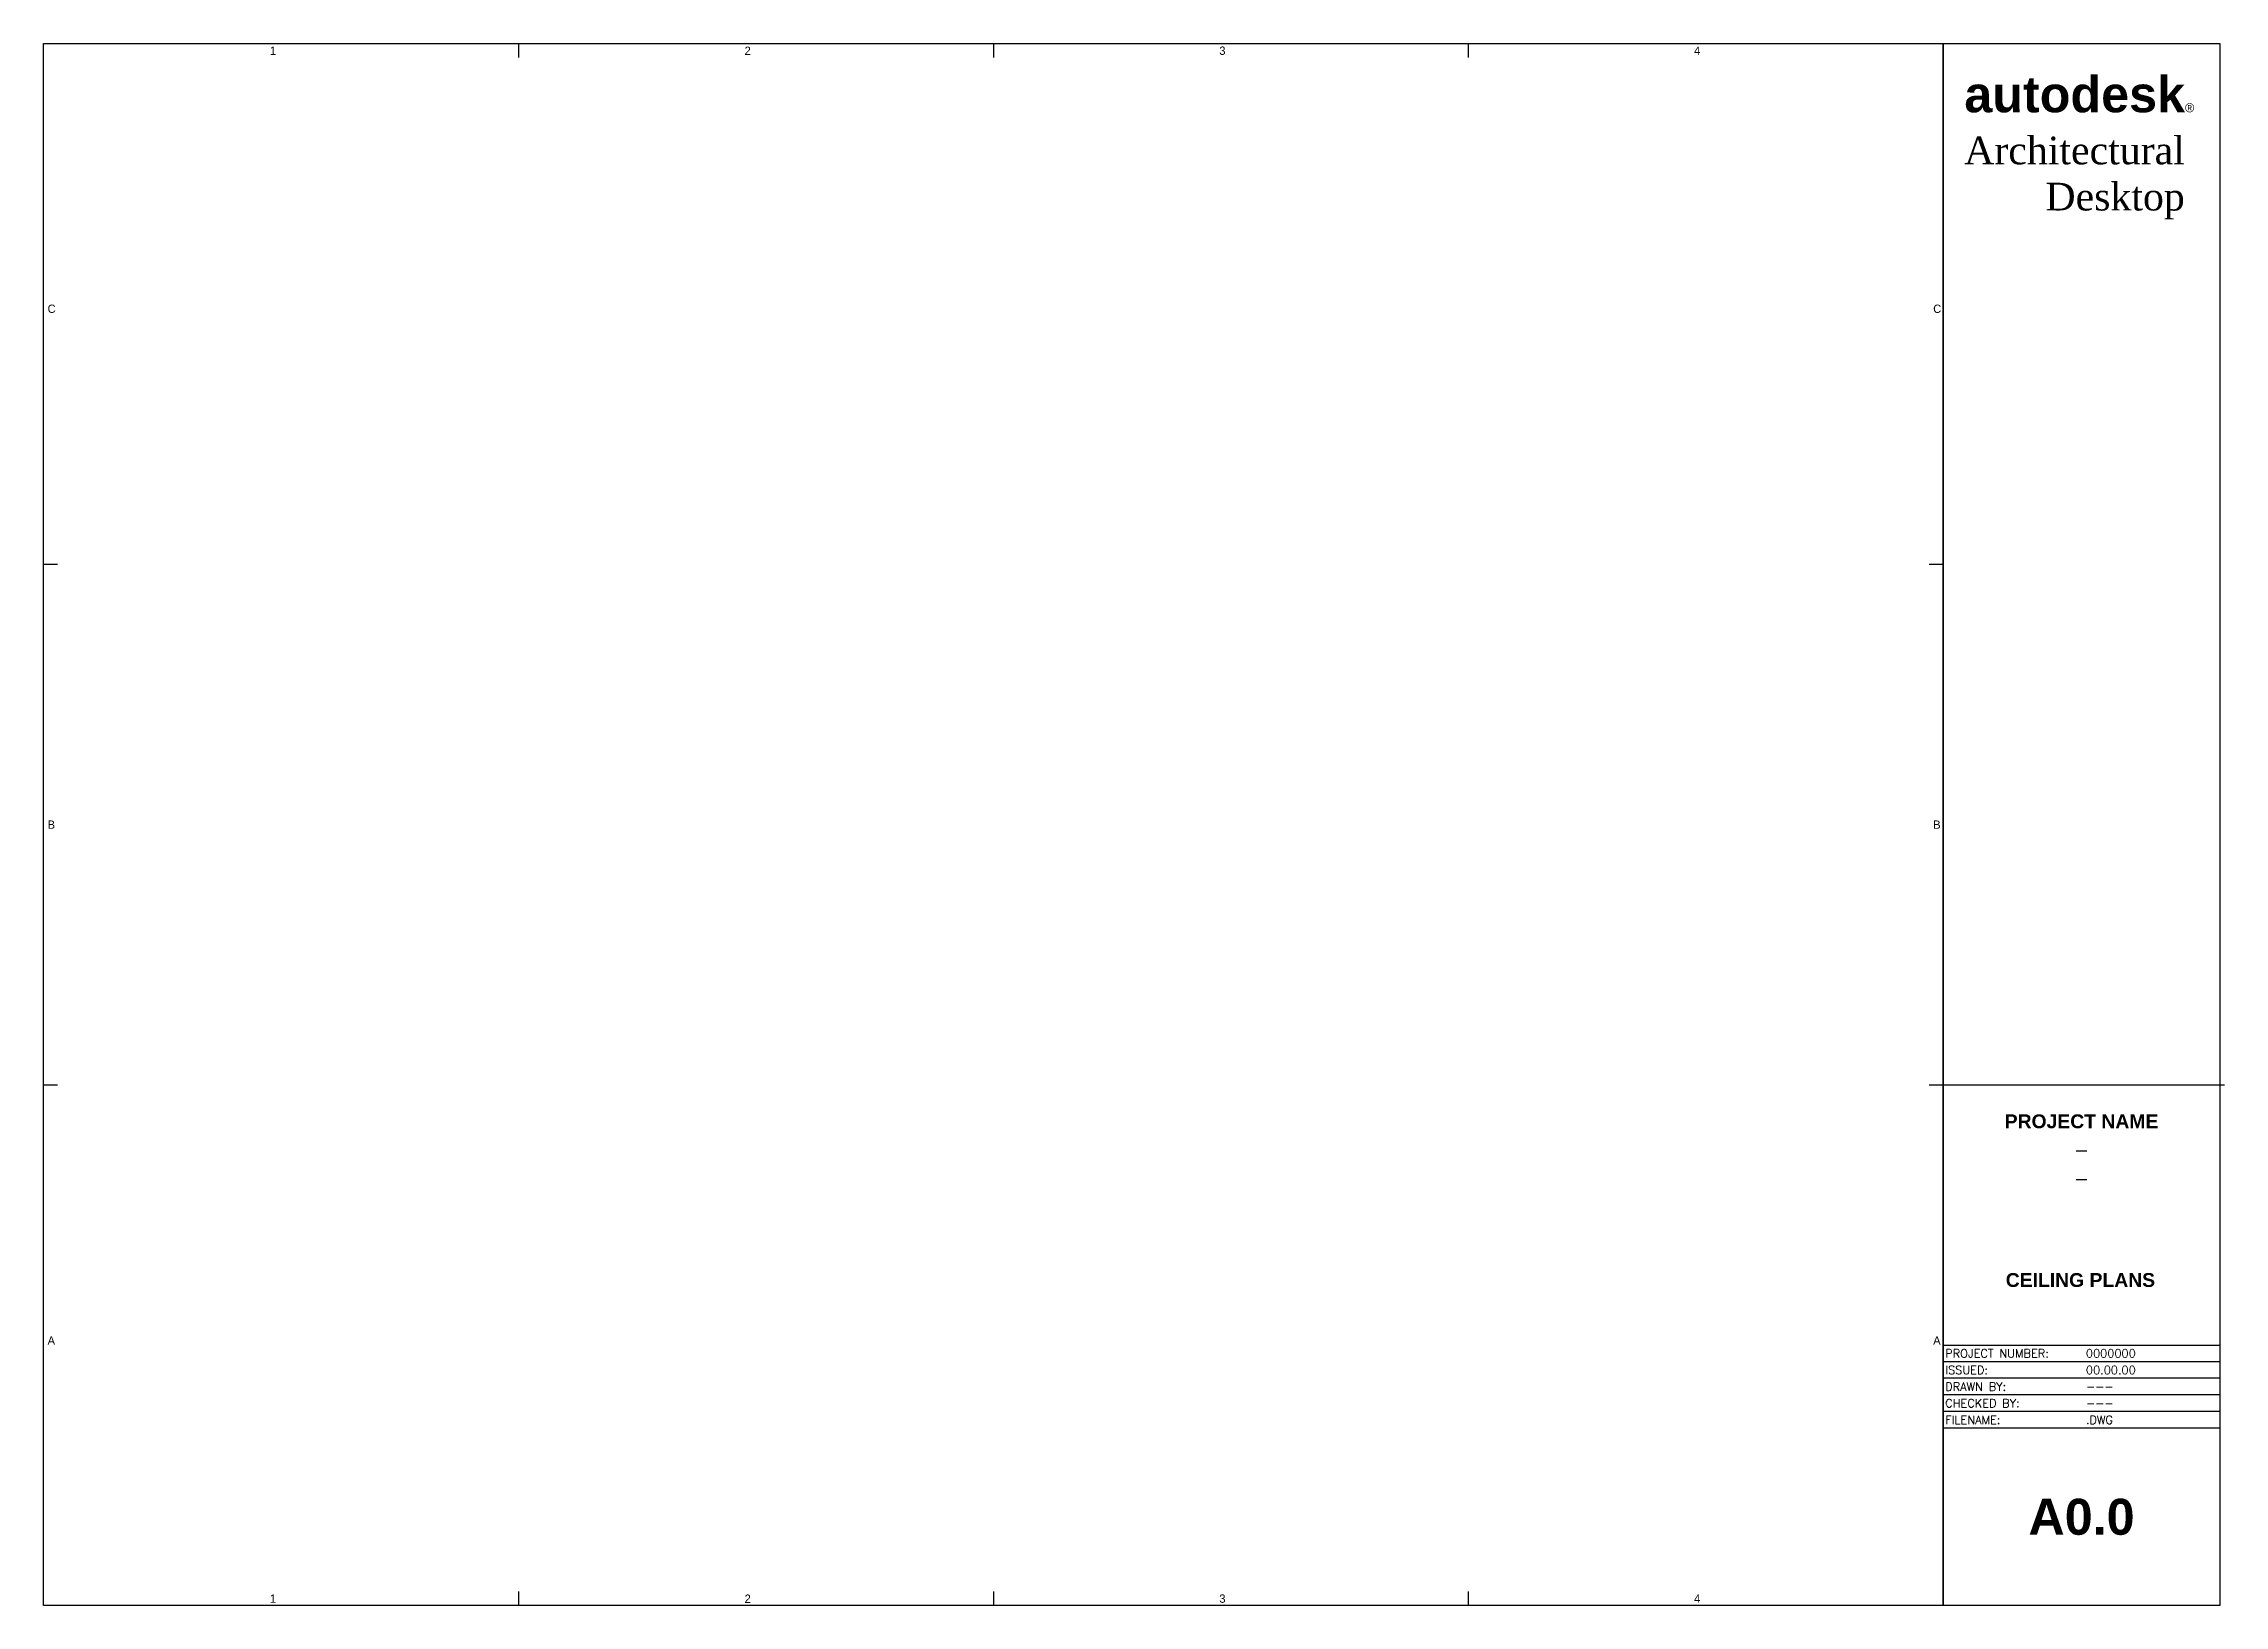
# Paper-space layout 'Plot-RCP' of a CAD drawing. Extents: x 0 to 788, y 0 to 564.
import ezdxf
from ezdxf.enums import TextEntityAlignment as Align

# ---------------------------------------------------------------- set-up
doc = ezdxf.new("R2010")
doc.units = 0
doc.header["$LTSCALE"] = 50
doc.layers.add('Viewport', color=15, linetype='Continuous')
doc.styles.add('Arial-Bold', font='arialbd.ttf')
doc.styles.add('RomanS', font='romans.shx')

# ---------------------------------------------------------------- blocks, each defined once
blk = doc.blocks.new('AEC_Border_Metric')
for p, q in [((0, 0), (0, 564)), ((0, 564), (686, 564)), ((171.5, 564), (171.5, 559)), ((343, 564), (343, 559)), ((514.5, 564), (514.5, 559)), ((686, 564), (686, 0)), ((686, 0), (686, 564)), ((686, 564), (786, 564)), ((786, 564), (786, 0)), ((0, 376), (5, 376)), ((681, 376), (686, 376)), ((0, 188), (5, 188)), ((681, 188), (686, 188)), ((686, 188), (786, 188)), ((686, 188), (787.6, 188)), ((686, 94), (786, 94)), ((786, 88), (686, 88)), ((786, 82), (686, 82)), ((786, 76), (686, 76)), ((786, 70), (686, 70)), ((786, 64), (686, 64)), ((686, 0), (0, 0)), ((171.5, 5), (171.5, 0)), ((343, 5), (343, 0)), ((514.5, 5), (514.5, 0)), ((786, 0), (686, 0))]:
    blk.add_line(p, q)
for p in [(82.83, 561.44), (82.83, 2.44)]:
    blk.add_text('1', height=3).set_placement(p, align=Align.MIDDLE_CENTER)
for s, p in [('2', (254.28, 561.44)), ('3', (425.73, 561.44)), ('4', (597.18, 561.44)), ('2', (254.28, 2.44)), ('3', (425.73, 2.44)), ('4', (597.18, 2.44))]:
    blk.add_text(s, height=3).set_placement(p, align=Align.MIDDLE)
for s, p in [('C', (1.44, 468.25)), ('C', (682.44, 468.25)), ('B', (1.44, 281.95)), ('B', (682.44, 281.95)), ('A', (1.44, 95.65)), ('A', (682.44, 95.65))]:
    blk.add_text(s, height=3).set_placement(p, align=Align.MIDDLE_LEFT)
at = {"style": 'RomanS'}
for s, p in [('PROJECT NUMBER:', (686.79, 89.5)), ('ISSUED:', (686.79, 83.5)), ('DRAWN BY:', (686.79, 77.5)), ('CHECKED BY:', (686.79, 71.5)), ('FILENAME:', (686.79, 65.5))]:
    blk.add_text(s, height=3, dxfattribs=at).set_placement(p)
for s, insert, char_height, width, attachment_point in [('{\\fArial|b1|i0|c0|p34;autodesk\\fArial|b0|i0|c0|p34;\\H0.25x;®}', (735.2, 539.01), 13, 100, 8), ('{\\fTimes New Roman|b0|i0|c0|p18;Architectural Desktop}', (773.3, 500.5), 10, 75, 9)]:
    blk.add_mtext(s, dxfattribs=dict(insert=insert, char_height=char_height, width=width, attachment_point=attachment_point))
for tag, height, style, p in [('PROJECT-1', 5, 'Arial-Bold', (736, 174.82)), ('PROJECT-2', 5, 'RomanS', (736, 164.5)), ('PROJECT-3', 5, 'RomanS', (736, 154.18)), ('SHEET-DESC', 5, 'Arial-Bold', (735.6, 117.5)), ('SHEET-NUMBER', 13, 'Arial-Bold', (736, 32))]:
    blk.add_attdef(tag, text='', height=height, dxfattribs=dict(style=style)).set_placement(p, align=Align.MIDDLE)
for tag, p in [('PROJECT-NUMBER', (737.59, 89.5)), ('ISSUED', (737.59, 83.5)), ('DRAWN_BY', (737.59, 77.5)), ('CHECKED_BY', (737.59, 71.5)), ('FILENAME', (737.59, 65.5))]:
    blk.add_attdef(tag, p, '', height=3, dxfattribs=at)

psp = doc.layouts.new('Plot-RCP')

# ---------------------------------------------------------------- block references
psp.add_blockref('AEC_Border_Metric', (0, 0)).add_auto_attribs({'SHEET-NUMBER': 'A0.0', 'PROJECT-NUMBER': '0000000', 'ISSUED': '00.00.00', 'DRAWN_BY': '---', 'CHECKED_BY': '---', 'FILENAME': '.DWG', 'PROJECT-3': '-', 'PROJECT-2': '-', 'PROJECT-1': 'PROJECT NAME', 'SHEET-DESC': 'CEILING PLANS'})

# ---------------------------------------------------------------- viewports
at = {"layer": 'Viewport'}
psp.add_viewport(center=(343, 282), size=(686, 564), view_center_point=(26800, 20700), view_height=56400, dxfattribs=at)

doc.saveas('drawing.dxf')
